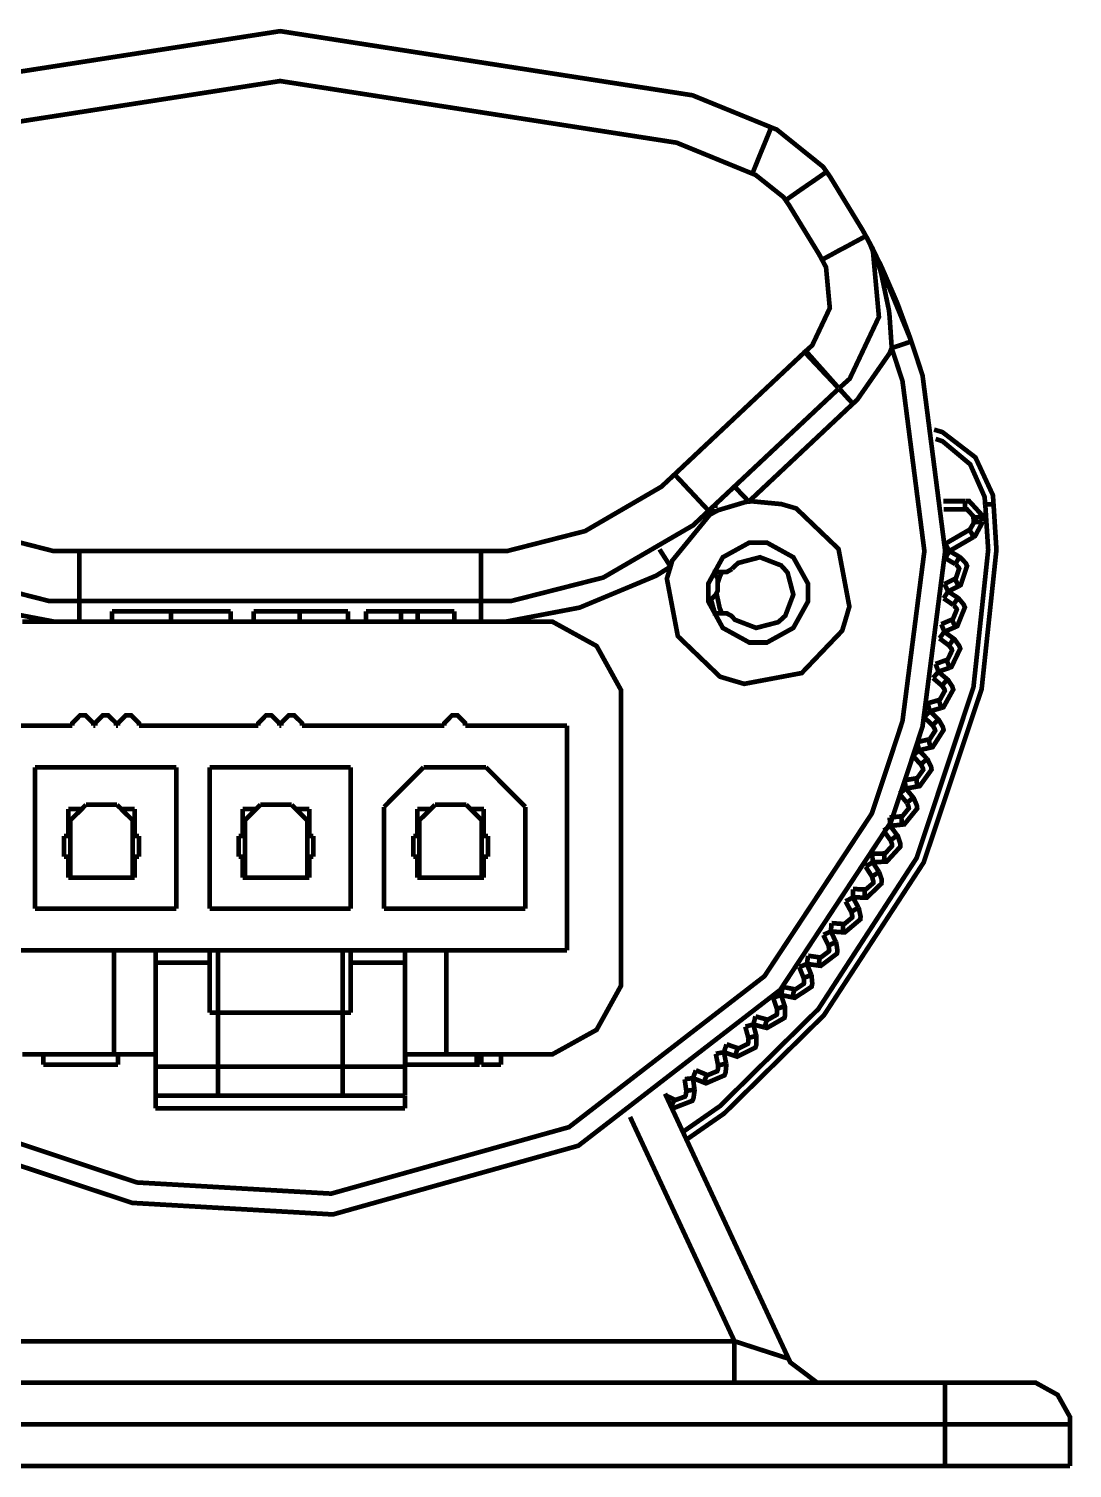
# Model space of a CAD drawing. Extents: x 0.54 to 10.46, y 0.74 to 7.76.
# Drawn here: x 9.456 to 9.921, y 3.67 to 4.312 of the extents above; entities that cross this region are included whole.
import ezdxf

# ---------------------------------------------------------------- set-up
doc = ezdxf.new("R2010")
doc.units = 0
doc.layers.get('0').update_dxf_attribs({"linetype": 'CONTINUOUS'})

msp = doc.modelspace()

# ---------------------------------------------------------------- linework, layer by layer
at = {"color": 0, "const_width": 0.002083}
for points in [[(9.78706, 4.26807), (9.7519, 4.28239), (9.56793, 4.31099), (9.38396, 4.28239), (9.34885, 4.26807)], [(9.77865, 4.24744), (9.74485, 4.26124), (9.56793, 4.28874), (9.39094, 4.26124), (9.35721, 4.24744)], [(9.77865, 4.24744), (9.78028, 4.25146), (9.78185, 4.25537), (9.78331, 4.2589), (9.78461, 4.26204), (9.78564, 4.2646), (9.7864, 4.2665), (9.78689, 4.26768), (9.78706, 4.26807)], [(9.81179, 4.24826), (9.81022, 4.25049), (9.78956, 4.26708), (9.78706, 4.26807)], [(9.79351, 4.23557), (9.79258, 4.23693), (9.78011, 4.24685), (9.77865, 4.24744)], [(9.79351, 4.23557), (9.7971, 4.23807), (9.80051, 4.24046), (9.80365, 4.24262), (9.80643, 4.24451), (9.80871, 4.2461), (9.81039, 4.24729), (9.81142, 4.24799), (9.81179, 4.24826)], [(9.82932, 4.21957), (9.82796, 4.22206), (9.81337, 4.24599), (9.81179, 4.24826)], [(9.80974, 4.20904), (9.80849, 4.21137), (9.79497, 4.23346), (9.79351, 4.23557)], [(9.80974, 4.20904), (9.81358, 4.2111), (9.81722, 4.21311), (9.82064, 4.2149), (9.82363, 4.21653), (9.82607, 4.21783), (9.82785, 4.21881), (9.829, 4.2194), (9.82932, 4.21962)], [(9.81733, 4.15169), (9.8221, 4.15597), (9.83513, 4.18354), (9.83236, 4.21397), (9.82932, 4.21962)], [(9.82932, 4.21957), (9.82938, 4.21951), (9.82964, 4.21903), (9.82969, 4.21897), (9.82981, 4.21881), (9.83078, 4.21674), (9.83089, 4.21653), (9.83132, 4.2156), (9.83529, 4.20574), (9.83561, 4.20469), (9.8361, 4.20313), (9.83957, 4.18664), (9.83979, 4.1849), (9.8399, 4.18365), (9.84076, 4.17096), (9.84082, 4.16965)], [(9.82932, 4.21957), (9.82949, 4.21929), (9.83078, 4.21679), (9.83094, 4.21653), (9.83132, 4.21576), (9.83535, 4.20779), (9.83578, 4.20697), (9.83643, 4.20557), (9.84293, 4.19065), (9.84358, 4.18901), (9.84407, 4.18772), (9.84913, 4.17399), (9.84961, 4.17258)], [(9.84961, 4.17258), (9.83371, 4.21121), (9.82986, 4.21864)], [(9.80251, 4.16829), (9.80539, 4.1709), (9.81321, 4.18744), (9.81153, 4.20568), (9.80974, 4.20904)], [(9.28624, 4.17258), (9.27713, 4.14518), (9.27197, 4.05561), (9.30263, 3.94601), (9.37218, 3.85596), (9.44706, 3.80653), (9.4745, 3.79742), (9.5019, 3.78836), (9.59147, 3.78321), (9.70101, 3.81386), (9.79107, 3.88336), (9.8405, 3.95822), (9.84961, 3.98562), (9.8546, 4.00082), (9.86469, 4.0791), (9.8546, 4.15744), (9.84961, 4.17258)], [(9.84961, 4.17258), (9.84956, 4.17258), (9.8489, 4.17231), (9.8489, 4.17231), (9.84814, 4.1721), (9.84571, 4.17128), (9.84418, 4.17074), (9.84082, 4.16965)], [(9.29508, 4.16965), (9.28624, 4.14312), (9.28125, 4.05632), (9.31099, 3.95019), (9.37831, 3.86296), (9.45085, 3.81511), (9.47743, 3.80626), (9.50396, 3.79747), (9.59071, 3.79249), (9.69683, 3.82215), (9.78407, 3.88949), (9.83197, 3.96203), (9.84082, 3.98856), (9.84565, 4.00325), (9.85542, 4.0791), (9.84565, 4.15494), (9.84082, 4.16965)], [(9.74393, 4.11328), (9.80203, 4.16786)], [(9.80197, 4.16786), (9.80496, 4.16465), (9.80783, 4.16162), (9.81044, 4.15881), (9.81278, 4.15636), (9.81467, 4.15435), (9.81608, 4.15283), (9.81694, 4.15192)], [(9.80251, 4.16829), (9.80246, 4.16829), (9.80203, 4.16792), (9.80203, 4.16786)], [(9.80251, 4.16829), (9.80539, 4.1651), (9.80817, 4.16194), (9.81076, 4.15907), (9.81299, 4.15653), (9.81483, 4.15446), (9.81619, 4.15294), (9.81706, 4.15196)], [(9.82351, 4.14481), (9.82542, 4.14654), (9.83985, 4.16726), (9.84082, 4.16965)], [(9.81722, 4.15158), (9.75911, 4.09706)], [(9.81722, 4.15158), (9.81722, 4.15158), (9.81754, 4.15126), (9.8176, 4.15121), (9.81765, 4.15115), (9.81847, 4.15028), (9.81862, 4.15012), (9.81874, 4.15001), (9.82004, 4.1486), (9.82021, 4.14844), (9.82032, 4.14828), (9.82194, 4.14649), (9.82215, 4.14626), (9.82308, 4.14529), (9.82351, 4.14481)], [(9.81733, 4.15169), (9.81733, 4.15169), (9.8176, 4.15136), (9.81765, 4.15132), (9.81771, 4.15126), (9.81858, 4.15033), (9.81868, 4.15018), (9.81879, 4.15007), (9.8201, 4.1486), (9.82026, 4.14844), (9.82036, 4.14828), (9.822, 4.14654), (9.82215, 4.14632), (9.82221, 4.14626), (9.82297, 4.1454), (9.82308, 4.14529), (9.82308, 4.14529), (9.82346, 4.14486), (9.82351, 4.14481)], [(9.82351, 4.14481), (9.77701, 4.10113)], [(9.88629, 4.1001), (9.88601, 4.104), (9.87819, 4.12088), (9.86344, 4.13217), (9.85975, 4.13325)], [(9.39199, 4.11328), (9.39779, 4.10781), (9.43186, 4.088), (9.46669, 4.0791), (9.47831, 4.0791)], [(9.65756, 4.0791), (9.66917, 4.0791), (9.704, 4.088), (9.73807, 4.10781), (9.74393, 4.11328)], [(9.74393, 4.11328), (9.7469, 4.11014), (9.74972, 4.1071), (9.75239, 4.10428), (9.75467, 4.10183), (9.75657, 4.09978), (9.75797, 4.09831), (9.75885, 4.09739)], [(9.77067, 4.10792), (9.77067, 4.10792), (9.77115, 4.10742), (9.77115, 4.10742), (9.77175, 4.10678), (9.77257, 4.1059), (9.77349, 4.10487), (9.77463, 4.10374), (9.77582, 4.10249), (9.77701, 4.10113)], [(9.37674, 4.09706), (9.38357, 4.0906), (9.42367, 4.06728), (9.46463, 4.05686), (9.47831, 4.05686)], [(9.65756, 4.05686), (9.67117, 4.05686), (9.71213, 4.06728), (9.75222, 4.0906), (9.75911, 4.09706)], [(9.74214, 4.07215), (9.7405, 4.06679), (9.74539, 4.04113), (9.76421, 4.02306), (9.76964, 4.02143), (9.77501, 4.01986), (9.80067, 4.02468), (9.81874, 4.04357), (9.82036, 4.04893), (9.82194, 4.05436), (9.81711, 4.08003), (9.79824, 4.0981), (9.79286, 4.09967), (9.79156, 4.10004), (9.77838, 4.10129), (9.77707, 4.10113)], [(9.76215, 4.09663), (9.75971, 4.09538), (9.74289, 4.07482), (9.74214, 4.07215)], [(9.74924, 3.81657), (9.76606, 3.82824), (9.8106, 3.87207), (9.85514, 3.94026), (9.88097, 4.01753), (9.88758, 4.07964), (9.88629, 4.1001)], [(9.76215, 4.09663), (9.76193, 4.09685), (9.75933, 4.09717), (9.75911, 4.09706)], [(9.77707, 4.10113), (9.77576, 4.10101), (9.76329, 4.09728), (9.76215, 4.09663)], [(9.76215, 4.09988), (9.76215, 4.09836)], [(9.87358, 4.09765), (9.8641, 4.09765)], [(9.87358, 4.10135), (9.87358, 4.09765)], [(9.87733, 4.09413), (9.87728, 4.09462), (9.87451, 4.09765), (9.87358, 4.09765)], [(9.88103, 4.09429), (9.88097, 4.09532), (9.87543, 4.10135), (9.87364, 4.10135)], [(9.88629, 4.1001), (9.88618, 4.1001), (9.88564, 4.10004), (9.88564, 4.10004), (9.88519, 4.09999), (9.88465, 4.09999), (9.884, 4.09993), (9.88331, 4.09988), (9.88254, 4.09983)], [(9.87554, 4.0886), (9.87582, 4.08882), (9.87744, 4.09164), (9.87744, 4.09196)], [(9.87744, 4.09196), (9.87739, 4.09218), (9.87733, 4.09364), (9.87733, 4.09413)], [(9.88103, 4.09429), (9.88032, 4.09424), (9.87961, 4.09424), (9.87896, 4.09418), (9.87842, 4.09418), (9.87793, 4.09413), (9.87776, 4.09413), (9.87739, 4.09413), (9.87739, 4.09413)], [(9.87744, 4.08539), (9.87804, 4.08578), (9.88112, 4.09147), (9.88112, 4.09212)], [(9.88112, 4.09212), (9.88043, 4.09207), (9.87972, 4.09207), (9.87907, 4.09201), (9.87853, 4.09201), (9.87804, 4.09196), (9.87787, 4.09196), (9.8775, 4.09196), (9.8775, 4.09196)], [(9.88112, 4.09212), (9.88108, 4.09233), (9.88103, 4.09413), (9.88103, 4.09429)], [(9.86469, 4.08231), (9.87554, 4.0886)], [(9.8666, 4.0791), (9.86621, 4.07975), (9.86583, 4.08035), (9.86556, 4.08089), (9.86524, 4.08138), (9.86501, 4.08176), (9.86496, 4.08187), (9.86475, 4.08225), (9.86475, 4.08225)], [(9.87744, 4.08539), (9.8666, 4.0791)], [(9.87744, 4.08539), (9.87706, 4.08599), (9.87642, 4.08718), (9.87608, 4.08762), (9.87587, 4.08806), (9.87582, 4.08817), (9.8756, 4.08854), (9.8756, 4.08854)], [(9.47831, 4.0791), (9.65756, 4.0791)], [(9.47831, 4.05686), (9.47831, 4.0791)], [(9.65756, 4.05686), (9.65756, 4.0791)], [(9.74214, 4.07215), (9.74115, 4.07368), (9.74024, 4.07514), (9.73936, 4.0765), (9.73861, 4.07769), (9.73796, 4.07867), (9.73753, 4.07937), (9.73725, 4.07986)], [(9.76947, 4.05003), (9.77089, 4.04844), (9.78033, 4.04482), (9.79015, 4.04736), (9.79178, 4.04878), (9.79335, 4.05024), (9.79693, 4.05968), (9.79438, 4.06944), (9.79297, 4.07107), (9.7915, 4.07269), (9.78207, 4.07633), (9.77235, 4.07379), (9.77072, 4.07232), (9.77061, 4.07221), (9.76953, 4.07118), (9.76947, 4.07107)], [(9.86925, 4.07329), (9.86469, 4.0759)], [(9.8666, 4.0791), (9.86621, 4.07844), (9.86583, 4.07785), (9.86556, 4.07731), (9.86524, 4.07682), (9.86501, 4.07644), (9.86496, 4.07639), (9.86475, 4.07596), (9.86475, 4.07596)], [(9.8666, 4.0791), (9.8711, 4.0765)], [(9.8711, 4.0765), (9.87076, 4.07585), (9.87039, 4.07525), (9.87007, 4.07471), (9.86979, 4.07422), (9.86957, 4.07383), (9.86951, 4.07379), (9.86931, 4.07335), (9.86931, 4.07335)], [(9.87071, 4.06342), (9.87164, 4.06392), (9.87446, 4.07249), (9.87403, 4.0734), (9.87386, 4.07374), (9.87136, 4.07633), (9.8711, 4.0765)], [(9.39378, 4.07215), (9.40007, 4.06814), (9.43425, 4.05387), (9.46729, 4.04758), (9.47831, 4.04758)], [(9.65756, 4.04758), (9.66851, 4.04758), (9.70156, 4.05387), (9.73579, 4.06814), (9.74214, 4.07215)], [(9.76324, 4.06614), (9.76324, 4.067), (9.76124, 4.06944), (9.7609, 4.06956)], [(9.76671, 4.06982), (9.76101, 4.06982)], [(9.76324, 4.06506), (9.76411, 4.06765), (9.76519, 4.06982)], [(9.76671, 4.06982), (9.76736, 4.06982), (9.76926, 4.0709), (9.76947, 4.07107)], [(9.86908, 4.06674), (9.86951, 4.067), (9.87093, 4.07129), (9.87071, 4.07172), (9.87061, 4.07189), (9.86942, 4.07324), (9.86925, 4.07329)], [(9.76324, 4.06614), (9.76324, 4.06207)], [(9.86436, 4.0644), (9.86908, 4.06674)], [(9.866, 4.06108), (9.86572, 4.06174), (9.8654, 4.06233), (9.86513, 4.06293), (9.86486, 4.06342), (9.86464, 4.06381), (9.86458, 4.06392), (9.86442, 4.06435), (9.86442, 4.06435)], [(9.87071, 4.06342), (9.866, 4.06108)], [(9.87071, 4.06342), (9.87039, 4.06407), (9.87007, 4.06467), (9.86979, 4.06526), (9.86951, 4.06575), (9.86931, 4.06619), (9.86925, 4.06629), (9.86908, 4.06668), (9.86908, 4.06668)], [(9.65756, 4.05686), (9.47831, 4.05686)], [(9.47831, 4.04758), (9.47831, 4.05686)], [(9.65756, 4.04758), (9.65756, 4.05686)], [(9.76215, 4.05946), (9.75933, 4.05664)], [(9.76215, 4.05946), (9.76232, 4.05968), (9.76324, 4.06147), (9.76324, 4.06207)], [(9.76519, 4.05126), (9.76411, 4.05344), (9.76269, 4.06017)], [(9.866, 4.06108), (9.86561, 4.06044), (9.86486, 4.05935), (9.86431, 4.05849), (9.86426, 4.05843), (9.86399, 4.05806), (9.86399, 4.05806)], [(9.86833, 4.05507), (9.86399, 4.058)], [(9.866, 4.06108), (9.87039, 4.05821)], [(9.87039, 4.05821), (9.87001, 4.05757), (9.86962, 4.05697), (9.86925, 4.05647), (9.86893, 4.05599), (9.86871, 4.05561), (9.86865, 4.05556), (9.86838, 4.05512), (9.86838, 4.05512)], [(9.86919, 4.04519), (9.87011, 4.04563), (9.87349, 4.05399), (9.8731, 4.0549), (9.87294, 4.05528), (9.87067, 4.058), (9.87039, 4.05817)], [(9.49294, 4.04758), (9.49294, 4.05219)], [(9.51915, 4.05219), (9.49294, 4.05219)], [(9.51915, 4.04758), (9.51915, 4.05219)], [(9.5459, 4.05219), (9.51915, 4.05219)], [(9.5459, 4.04758), (9.5459, 4.05219)], [(9.55604, 4.04758), (9.55604, 4.05219)], [(9.57667, 4.05219), (9.55604, 4.05219)], [(9.57667, 4.04758), (9.57667, 4.05219)], [(9.59814, 4.05219), (9.57667, 4.05219)], [(9.59814, 4.04758), (9.59814, 4.05219)], [(9.60628, 4.04758), (9.60628, 4.05219)], [(9.62185, 4.05219), (9.60628, 4.05219)], [(9.62185, 4.04758), (9.62185, 4.05219)], [(9.62935, 4.05219), (9.6219, 4.05219)], [(9.62935, 4.04758), (9.62935, 4.05219)], [(9.64561, 4.05219), (9.62935, 4.05219)], [(9.64561, 4.04758), (9.64561, 4.05219)], [(9.76101, 4.05126), (9.76671, 4.05126)], [(9.76947, 4.05003), (9.76926, 4.05024), (9.76731, 4.05126), (9.76671, 4.05126)], [(9.86774, 4.04856), (9.86817, 4.04878), (9.8699, 4.053), (9.86974, 4.05344), (9.86962, 4.0536), (9.86849, 4.05501), (9.86833, 4.05507)], [(9.68294, 4.04758), (9.4529, 4.04758)], [(9.72006, 4.01047), (9.72006, 4.01704), (9.70915, 4.03674), (9.68946, 4.04758), (9.68294, 4.04758)], [(9.86296, 4.0465), (9.86778, 4.04856)], [(9.86436, 4.04308), (9.8641, 4.04378), (9.86382, 4.04443), (9.86356, 4.04503), (9.86339, 4.04551), (9.86317, 4.04596), (9.86313, 4.04606), (9.86296, 4.04644), (9.86296, 4.04644)], [(9.86919, 4.04519), (9.86436, 4.04313)], [(9.86919, 4.04519), (9.86865, 4.0465), (9.86838, 4.0471), (9.86817, 4.04758), (9.868, 4.04801), (9.86794, 4.04812), (9.86778, 4.0485), (9.86778, 4.0485)], [(9.86638, 4.037), (9.86214, 4.04015)], [(9.86436, 4.04308), (9.8635, 4.04199), (9.86313, 4.04144), (9.86279, 4.04101), (9.86253, 4.04064), (9.86247, 4.04058), (9.86219, 4.04021), (9.86219, 4.04021)], [(9.86436, 4.04308), (9.8686, 4.03993)], [(9.8686, 4.03999), (9.86817, 4.03939), (9.86774, 4.03885), (9.86735, 4.03831), (9.86703, 4.03787), (9.86669, 4.03749), (9.86664, 4.03743), (9.86638, 4.03706), (9.86638, 4.03706)], [(9.8666, 4.02701), (9.86751, 4.0274), (9.87142, 4.0356), (9.8711, 4.03651), (9.87093, 4.03689), (9.86888, 4.03976), (9.8686, 4.03999)], [(9.86535, 4.03054), (9.86583, 4.03076), (9.86778, 4.03478), (9.86762, 4.03526), (9.86757, 4.03549), (9.86643, 4.03689), (9.86632, 4.037)], [(9.86165, 4.02528), (9.86122, 4.02474), (9.86074, 4.02419), (9.86035, 4.02371), (9.85997, 4.02328), (9.85965, 4.02289), (9.8596, 4.02285), (9.85932, 4.02251), (9.85932, 4.02251)], [(9.8604, 4.02875), (9.86535, 4.03054)], [(9.86165, 4.02528), (9.86143, 4.02599), (9.86122, 4.02664), (9.86094, 4.02724), (9.86079, 4.02778), (9.86063, 4.02815), (9.86057, 4.02826), (9.86046, 4.02869), (9.86046, 4.02869)], [(9.8666, 4.02701), (9.86165, 4.02528)], [(9.86165, 4.02528), (9.86567, 4.02186)], [(9.8666, 4.02701), (9.86638, 4.02772), (9.86615, 4.02838), (9.86594, 4.02897), (9.86572, 4.02951), (9.86556, 4.02994), (9.8655, 4.03006), (9.8654, 4.03043), (9.8654, 4.03043)], [(9.86328, 4.01904), (9.85926, 4.02246)], [(9.86187, 4.01264), (9.86236, 4.01281), (9.86453, 4.01676), (9.86442, 4.01725), (9.86436, 4.01747), (9.86339, 4.01893), (9.86328, 4.01904)], [(9.86296, 4.00911), (9.86393, 4.00944), (9.86828, 4.01731), (9.868, 4.01828), (9.86789, 4.01867), (9.86594, 4.02165), (9.86567, 4.02186)], [(9.86567, 4.02186), (9.86518, 4.02132), (9.86475, 4.02078), (9.86431, 4.02029), (9.86399, 4.01986), (9.86367, 4.01953), (9.86361, 4.01947), (9.86328, 4.0191), (9.86328, 4.0191)], [(9.85688, 4.01118), (9.86187, 4.01264)], [(9.86296, 4.00911), (9.86274, 4.00982), (9.86253, 4.01047), (9.86236, 4.01107), (9.86219, 4.01161), (9.86208, 4.01204), (9.86203, 4.01215), (9.86193, 4.01258), (9.86193, 4.01258)], [(9.48449, 4.00119), (9.48449, 4.00239), (9.48096, 4.00586), (9.47982, 4.00586), (9.47863, 4.00586), (9.47521, 4.00239), (9.47521, 4.00119)], [(9.49468, 4.00119), (9.49468, 4.00239), (9.49115, 4.00586), (9.49001, 4.00586), (9.48882, 4.00586), (9.4854, 4.00239), (9.4854, 4.00119)], [(9.50489, 4.00119), (9.50489, 4.00239), (9.50136, 4.00586), (9.50022, 4.00586), (9.49903, 4.00586), (9.49561, 4.00239), (9.49561, 4.00119)], [(9.56749, 4.00119), (9.56749, 4.00239), (9.56396, 4.00586), (9.56282, 4.00586), (9.56164, 4.00586), (9.55821, 4.00239), (9.55821, 4.00119)], [(9.57769, 4.00119), (9.57769, 4.00239), (9.57417, 4.00586), (9.57303, 4.00586), (9.57183, 4.00586), (9.56842, 4.00239), (9.56842, 4.00119)], [(9.65044, 4.00119), (9.65044, 4.00239), (9.64697, 4.00586), (9.64583, 4.00586), (9.64464, 4.00586), (9.64122, 4.00239), (9.64122, 4.00119)], [(9.72006, 3.89176), (9.72006, 4.01047)], [(9.85792, 4.00765), (9.85736, 4.00711), (9.85693, 4.00662), (9.85644, 4.00618), (9.85607, 4.00575), (9.85596, 4.00569), (9.85553, 4.00515), (9.85553, 4.00515)], [(9.85792, 4.00765), (9.85769, 4.00836), (9.85747, 4.009), (9.85732, 4.0096), (9.85715, 4.01014), (9.85704, 4.01064), (9.85699, 4.01074), (9.85688, 4.01112), (9.85688, 4.01112)], [(9.86296, 4.00911), (9.85792, 4.00765)], [(9.85792, 4.00765), (9.86165, 4.00401)], [(9.47521, 4.00119), (9.43994, 4.00119)], [(9.48449, 4.00119), (9.4854, 4.00119)], [(9.49468, 4.00119), (9.49561, 4.00119)], [(9.55821, 4.00119), (9.50489, 4.00119)], [(9.56749, 4.00119), (9.56842, 4.00119)], [(9.64122, 4.00119), (9.57769, 4.00119)], [(9.6959, 4.00119), (9.6505, 4.00119)], [(9.6959, 3.90104), (9.6959, 4.00119)], [(9.8591, 4.00131), (9.85531, 4.00499)], [(9.85732, 3.99507), (9.85781, 3.99517), (9.86025, 3.99897), (9.86014, 3.99946), (9.86008, 3.99968), (9.85921, 4.00119), (9.8591, 4.00131)], [(9.85812, 3.99143), (9.8591, 3.99164), (9.86399, 3.99929), (9.86376, 4.00028), (9.86367, 4.00065), (9.86187, 4.00379), (9.86165, 4.00401)], [(9.86165, 4.00401), (9.86117, 4.00347), (9.86025, 4.00256), (9.85986, 4.00211), (9.85975, 4.00206), (9.85926, 4.00151), (9.85926, 4.00151)], [(9.85221, 3.99387), (9.85732, 3.99507)], [(9.85303, 3.99024), (9.85286, 3.991), (9.85275, 3.99164), (9.8526, 3.99229), (9.85243, 3.99283), (9.85237, 3.99328), (9.85232, 3.99338), (9.85221, 3.99382), (9.85221, 3.99382)], [(9.85812, 3.99143), (9.85801, 3.99214), (9.85769, 3.99343), (9.85758, 3.99397), (9.85747, 3.99442), (9.85742, 3.99451), (9.85736, 3.99496), (9.85736, 3.99496)], [(9.85385, 3.98389), (9.85032, 3.98774)], [(9.85303, 3.99024), (9.85254, 3.98981), (9.852, 3.98931), (9.85151, 3.98888), (9.85113, 3.9885), (9.85101, 3.98844), (9.85053, 3.98796), (9.85053, 3.98796)], [(9.85232, 3.97407), (9.85331, 3.97424), (9.85861, 3.98161), (9.85846, 3.98258), (9.8584, 3.98296), (9.85682, 3.98617), (9.85661, 3.98643)], [(9.85812, 3.99143), (9.85303, 3.99024)], [(9.85303, 3.99024), (9.85661, 3.98643)], [(9.85661, 3.98643), (9.85607, 3.98594), (9.85558, 3.98546), (9.85508, 3.98503), (9.85465, 3.98465), (9.85454, 3.9846), (9.85406, 3.9841), (9.85406, 3.9841)], [(9.4585, 3.98264), (9.52154, 3.98264)], [(9.4585, 3.9196), (9.4585, 3.98264)], [(9.52154, 3.98264), (9.52154, 3.9196)], [(9.5364, 3.98264), (9.59944, 3.98264)], [(9.5364, 3.9196), (9.5364, 3.98264)], [(9.59944, 3.98264), (9.59944, 3.9196)], [(9.61431, 3.965), (9.63194, 3.98264)], [(9.63194, 3.98264), (9.65978, 3.98264)], [(9.65978, 3.98264), (9.67736, 3.965)], [(9.85172, 3.97771), (9.85221, 3.97781), (9.85488, 3.9815), (9.85482, 3.98199), (9.85476, 3.98221), (9.85394, 3.98378), (9.85385, 3.98389)], [(9.84717, 3.97319), (9.84554, 3.9719), (9.84511, 3.97157), (9.84478, 3.97125), (9.84467, 3.97119), (9.84435, 3.97092), (9.84435, 3.97092)], [(9.84657, 3.97689), (9.85172, 3.97771)], [(9.84717, 3.97319), (9.84706, 3.97396), (9.8469, 3.97461), (9.84685, 3.97526), (9.84674, 3.97581), (9.84668, 3.97624), (9.84662, 3.97635), (9.84657, 3.97683), (9.84657, 3.97683)], [(9.85232, 3.97407), (9.84717, 3.97319)], [(9.84717, 3.97319), (9.85047, 3.96913)], [(9.85232, 3.97407), (9.85211, 3.97547), (9.852, 3.97607), (9.85194, 3.97667), (9.85183, 3.97711), (9.85178, 3.97721), (9.85178, 3.97765), (9.85178, 3.97765)], [(9.8476, 3.96679), (9.84429, 3.97086)], [(9.84511, 3.96078), (9.8456, 3.96083), (9.84847, 3.96436), (9.84842, 3.96485), (9.84836, 3.96506), (9.84771, 3.96669), (9.8476, 3.96679)], [(9.84549, 3.95708), (9.84646, 3.95719), (9.85221, 3.96425), (9.85211, 3.96522), (9.85206, 3.9656), (9.85069, 3.96886), (9.85047, 3.96913)], [(9.85047, 3.96913), (9.84939, 3.96826), (9.8489, 3.96783), (9.84847, 3.9675), (9.8481, 3.96718), (9.84799, 3.96712), (9.84765, 3.96685), (9.84765, 3.96685)], [(9.47336, 3.96408), (9.47939, 3.96408)], [(9.47336, 3.95204), (9.47336, 3.96408)], [(9.47428, 3.95899), (9.47939, 3.96408)], [(9.48122, 3.96593), (9.47939, 3.96408)], [(9.48122, 3.96593), (9.49511, 3.96593)], [(9.49511, 3.96593), (9.49701, 3.96408)], [(9.49696, 3.96408), (9.50304, 3.96408)], [(9.49696, 3.96408), (9.50206, 3.95904)], [(9.50304, 3.96408), (9.50304, 3.95204)], [(9.55126, 3.96408), (9.55729, 3.96408)], [(9.55126, 3.95204), (9.55126, 3.96408)], [(9.55219, 3.95899), (9.55729, 3.96408)], [(9.55914, 3.96593), (9.55729, 3.96408)], [(9.55914, 3.96593), (9.57303, 3.96593)], [(9.57303, 3.96593), (9.57493, 3.96408)], [(9.57493, 3.96408), (9.58094, 3.96408)], [(9.57493, 3.96408), (9.57997, 3.95904)], [(9.58094, 3.96408), (9.58094, 3.95204)], [(9.61431, 3.9196), (9.61431, 3.965)], [(9.62913, 3.96408), (9.63519, 3.96408)], [(9.62913, 3.95204), (9.62913, 3.96408)], [(9.63004, 3.95899), (9.63514, 3.96408)], [(9.63704, 3.96593), (9.63514, 3.96408)], [(9.63704, 3.96593), (9.65093, 3.96593)], [(9.65093, 3.96593), (9.65278, 3.96408)], [(9.65278, 3.96408), (9.65886, 3.96408)], [(9.65278, 3.96408), (9.65788, 3.95904)], [(9.65881, 3.96408), (9.65881, 3.95204)], [(9.67736, 3.965), (9.67736, 3.9196)], [(9.8399, 3.96024), (9.84511, 3.96078)], [(9.84549, 3.95708), (9.84538, 3.95779), (9.84532, 3.9585), (9.84521, 3.95969), (9.84517, 3.96012), (9.84517, 3.96029), (9.84511, 3.96072), (9.84511, 3.96072)], [(9.47428, 3.95204), (9.47428, 3.95904)], [(9.50206, 3.95899), (9.50206, 3.95204)], [(9.55219, 3.95204), (9.55219, 3.95904)], [(9.58003, 3.95899), (9.58003, 3.95204)], [(9.63004, 3.95204), (9.63004, 3.95904)], [(9.65788, 3.95899), (9.65788, 3.95204)], [(9.84033, 3.95008), (9.83724, 3.95437)], [(9.84022, 3.95654), (9.83968, 3.95611), (9.83908, 3.95574), (9.8386, 3.95535), (9.83811, 3.95503), (9.83772, 3.95475), (9.83763, 3.95469), (9.83729, 3.95443), (9.83729, 3.95443)], [(9.84022, 3.95654), (9.84011, 3.95796), (9.84006, 3.95861), (9.84, 3.95915), (9.83996, 3.95964), (9.8399, 3.95975), (9.8399, 3.96018), (9.8399, 3.96018)], [(9.84549, 3.95708), (9.84022, 3.95654)], [(9.84022, 3.95654), (9.84332, 3.95226)], [(9.47151, 3.95204), (9.47336, 3.95204)], [(9.47151, 3.94276), (9.47151, 3.95204)], [(9.47336, 3.95204), (9.47428, 3.95204)], [(9.47428, 3.94276), (9.47428, 3.95204)], [(9.50206, 3.95204), (9.50304, 3.95204)], [(9.50206, 3.95204), (9.50206, 3.94276)], [(9.50304, 3.95204), (9.50489, 3.95204)], [(9.50489, 3.95204), (9.50489, 3.94276)], [(9.54937, 3.95204), (9.55126, 3.95204)], [(9.54937, 3.94276), (9.54937, 3.95204)], [(9.55126, 3.95204), (9.55214, 3.95204)], [(9.55219, 3.94276), (9.55219, 3.95204)], [(9.58003, 3.95204), (9.58089, 3.95204)], [(9.58003, 3.95204), (9.58003, 3.94276)], [(9.58094, 3.95204), (9.58279, 3.95204)], [(9.58279, 3.95204), (9.58279, 3.94276)], [(9.62728, 3.95204), (9.62918, 3.95204)], [(9.62728, 3.94276), (9.62728, 3.95204)], [(9.62913, 3.95204), (9.63004, 3.95204)], [(9.63004, 3.94276), (9.63004, 3.95204)], [(9.65788, 3.95204), (9.65881, 3.95204)], [(9.65788, 3.95204), (9.65788, 3.94276)], [(9.65881, 3.95204), (9.66069, 3.95204)], [(9.66069, 3.95204), (9.66069, 3.94276)], [(9.83746, 3.94422), (9.83794, 3.94428), (9.84104, 3.9476), (9.84104, 3.94808), (9.84099, 3.94829), (9.84039, 3.95003), (9.84028, 3.95014)], [(9.83763, 3.94054), (9.8386, 3.9406), (9.84472, 3.94726), (9.84472, 3.94824), (9.84467, 3.94862), (9.84353, 3.95204), (9.84332, 3.95231)], [(9.84332, 3.95231), (9.84272, 3.95188), (9.84218, 3.95144), (9.84164, 3.95107), (9.84119, 3.95074), (9.84082, 3.95047), (9.84071, 3.95047), (9.84039, 3.95019), (9.84039, 3.95019)], [(9.47336, 3.94276), (9.47146, 3.94276)], [(9.47336, 3.93349), (9.47336, 3.94276)], [(9.47428, 3.94276), (9.47336, 3.94276)], [(9.47428, 3.93349), (9.47428, 3.94276)], [(9.50206, 3.94276), (9.50206, 3.93349)], [(9.50304, 3.94276), (9.50211, 3.94276)], [(9.50304, 3.94276), (9.50304, 3.93349)], [(9.50489, 3.94276), (9.50304, 3.94276)], [(9.55126, 3.94276), (9.54937, 3.94276)], [(9.55126, 3.93349), (9.55126, 3.94276)], [(9.55219, 3.94276), (9.55126, 3.94276)], [(9.55219, 3.93349), (9.55219, 3.94276)], [(9.58003, 3.94276), (9.58003, 3.93349)], [(9.58094, 3.94276), (9.58003, 3.94276)], [(9.58279, 3.94276), (9.58089, 3.94276)], [(9.58094, 3.94276), (9.58094, 3.93349)], [(9.62913, 3.94276), (9.62728, 3.94276)], [(9.62913, 3.93349), (9.62913, 3.94276)], [(9.63004, 3.94276), (9.62918, 3.94276)], [(9.63004, 3.93349), (9.63004, 3.94276)], [(9.65788, 3.94276), (9.65788, 3.93349)], [(9.65881, 3.94276), (9.65788, 3.94276)], [(9.66069, 3.94276), (9.65881, 3.94276)], [(9.65881, 3.94276), (9.65881, 3.93349)], [(9.83219, 3.94401), (9.83746, 3.94422)], [(9.83236, 3.94032), (9.83231, 3.94108), (9.83231, 3.94174), (9.83225, 3.94239), (9.83225, 3.94342), (9.83219, 3.94353), (9.83219, 3.94396), (9.83219, 3.94396)], [(9.83763, 3.94054), (9.83751, 3.94194), (9.83751, 3.94314), (9.83746, 3.94363), (9.83746, 3.94379), (9.83746, 3.94417), (9.83746, 3.94417)], [(9.82872, 3.92453), (9.82975, 3.92453), (9.83626, 3.93078), (9.83632, 3.93175), (9.83632, 3.93278), (9.83535, 3.9356), (9.83518, 3.93587)], [(9.83203, 3.93392), (9.82921, 3.93832)], [(9.83236, 3.94032), (9.83117, 3.93956), (9.83062, 3.93924), (9.83014, 3.93892), (9.82975, 3.93869), (9.82964, 3.93864), (9.82926, 3.93837), (9.82926, 3.93837)], [(9.83518, 3.93593), (9.83453, 3.93549), (9.83393, 3.93511), (9.83339, 3.93479), (9.83296, 3.93446), (9.83257, 3.93425), (9.83247, 3.93419), (9.83208, 3.93392), (9.83208, 3.93392)], [(9.83763, 3.94054), (9.83236, 3.94032)], [(9.83236, 3.94032), (9.83518, 3.93593)], [(9.47336, 3.93349), (9.50304, 3.93349)], [(9.55126, 3.93349), (9.58094, 3.93349)], [(9.62913, 3.93349), (9.65886, 3.93349)], [(9.82351, 3.92464), (9.82351, 3.92606), (9.82357, 3.92665), (9.82357, 3.92768), (9.82357, 3.92785), (9.82357, 3.92828), (9.82357, 3.92828)], [(9.82357, 3.92833), (9.82883, 3.92822)], [(9.82872, 3.92453), (9.82872, 3.92524), (9.82878, 3.92594), (9.82878, 3.92714), (9.82883, 3.92763), (9.82883, 3.92779), (9.82883, 3.92817), (9.82883, 3.92817)], [(9.82883, 3.92822), (9.82932, 3.92822), (9.83257, 3.93099), (9.83257, 3.93186), (9.83257, 3.93207), (9.83208, 3.93375), (9.83203, 3.93392)], [(9.82275, 3.91824), (9.82026, 3.92279)], [(9.82351, 3.92464), (9.82286, 3.92426), (9.82167, 3.92361), (9.82118, 3.92333), (9.82081, 3.92312), (9.82069, 3.92312), (9.82032, 3.92285), (9.82032, 3.92285)], [(9.82351, 3.92464), (9.82601, 3.92003)], [(9.82872, 3.92453), (9.82351, 3.92464)], [(9.52154, 3.9196), (9.4585, 3.9196)], [(9.59944, 3.9196), (9.5364, 3.9196)], [(9.67736, 3.9196), (9.61431, 3.9196)], [(9.8189, 3.90907), (9.81993, 3.90901), (9.82682, 3.91482), (9.82693, 3.91585), (9.82693, 3.91624), (9.82617, 3.91971), (9.82601, 3.92003)], [(9.81922, 3.91276), (9.81972, 3.91276), (9.82319, 3.91564), (9.82324, 3.91613), (9.82324, 3.91635), (9.82286, 3.91808), (9.82281, 3.91824)], [(9.82601, 3.92003), (9.82542, 3.91965), (9.82422, 3.91906), (9.82374, 3.91872), (9.82335, 3.91851), (9.82324, 3.91851), (9.82286, 3.91824), (9.82286, 3.91824)], [(9.81369, 3.90944), (9.81304, 3.90918), (9.81185, 3.90858), (9.81131, 3.90836), (9.81093, 3.90815), (9.81082, 3.90815), (9.81044, 3.90793), (9.81044, 3.90793)], [(9.81369, 3.90944), (9.81375, 3.91021), (9.81381, 3.91092), (9.81386, 3.91151), (9.81392, 3.91206), (9.81396, 3.91254), (9.81396, 3.91271), (9.81401, 3.91308), (9.81401, 3.91308)], [(9.81369, 3.90944), (9.81592, 3.90474)], [(9.8189, 3.90907), (9.81369, 3.90944)], [(9.81401, 3.91314), (9.81922, 3.91276)], [(9.8189, 3.90907), (9.81901, 3.90978), (9.81907, 3.91049), (9.81917, 3.91168), (9.81917, 3.91211), (9.81917, 3.91222), (9.81922, 3.91265), (9.81922, 3.91265)], [(9.80821, 3.89421), (9.80919, 3.8941), (9.8164, 3.89953), (9.81657, 3.9005), (9.81663, 3.90088), (9.81608, 3.9044), (9.81597, 3.90474)], [(9.80871, 3.89789), (9.80919, 3.89785), (9.81282, 3.90056), (9.81293, 3.90104), (9.81293, 3.90126), (9.81267, 3.903), (9.81261, 3.90315)], [(9.81261, 3.90315), (9.81033, 3.90788)], [(9.81592, 3.90474), (9.81526, 3.9044), (9.81407, 3.90386), (9.81358, 3.9036), (9.81315, 3.90338), (9.81304, 3.90338), (9.81267, 3.90315), (9.81267, 3.90315)], [(9.54015, 3.90104), (9.43994, 3.90104)], [(9.49376, 3.90104), (9.49376, 3.85465)], [(9.51232, 3.89546), (9.51232, 3.90104)], [(9.5364, 3.89546), (9.5364, 3.90104)], [(9.59576, 3.90104), (9.5401, 3.90104)], [(9.54015, 3.87321), (9.54015, 3.90104)], [(9.59576, 3.87321), (9.59576, 3.90104)], [(9.6959, 3.90104), (9.59576, 3.90104)], [(9.59944, 3.89546), (9.59944, 3.90104)], [(9.62358, 3.90104), (9.62358, 3.89551)], [(9.64214, 3.90104), (9.64214, 3.85465)], [(9.803, 3.89492), (9.80311, 3.89567), (9.80322, 3.89638), (9.80328, 3.89697), (9.80339, 3.89751), (9.80344, 3.898), (9.80344, 3.89811), (9.8035, 3.89854), (9.8035, 3.89854)], [(9.80354, 3.8986), (9.80871, 3.89785)], [(9.80821, 3.89421), (9.80843, 3.89561), (9.80854, 3.89681), (9.80865, 3.89725), (9.80865, 3.89735), (9.80871, 3.89779), (9.80871, 3.89779)], [(9.51232, 3.84912), (9.51232, 3.89551)], [(9.5364, 3.89546), (9.51232, 3.89546)], [(9.5364, 3.87321), (9.5364, 3.89551)], [(9.59944, 3.89546), (9.59944, 3.87321)], [(9.62358, 3.89546), (9.5995, 3.89546)], [(9.62358, 3.84912), (9.62358, 3.89551)], [(9.68294, 3.85465), (9.68946, 3.85465), (9.70915, 3.86556), (9.72006, 3.88525), (9.72006, 3.89176)], [(9.7966, 3.88004), (9.79758, 3.87983), (9.80512, 3.88482), (9.80533, 3.88579), (9.80539, 3.88618), (9.80507, 3.88976), (9.80496, 3.89008)], [(9.80154, 3.88867), (9.79958, 3.89356)], [(9.803, 3.89492), (9.80236, 3.89464), (9.80171, 3.89442), (9.80111, 3.89415), (9.80057, 3.89399), (9.80013, 3.89378), (9.80003, 3.89378), (9.79964, 3.89356), (9.79964, 3.89356)], [(9.80496, 3.89008), (9.80365, 3.88954), (9.80306, 3.88926), (9.80251, 3.88911), (9.80214, 3.88894), (9.80203, 3.88894), (9.8016, 3.88872), (9.8016, 3.88872)], [(9.80821, 3.89421), (9.803, 3.89497)], [(9.803, 3.89492), (9.80496, 3.89008)], [(9.79144, 3.88108), (9.79178, 3.88249), (9.79199, 3.88368), (9.7921, 3.88411), (9.7921, 3.88422), (9.79221, 3.88465), (9.79221, 3.88465)], [(9.79221, 3.88471), (9.79736, 3.88368)], [(9.7966, 3.88004), (9.79676, 3.88075), (9.79699, 3.88206), (9.79715, 3.8826), (9.79719, 3.88308), (9.79719, 3.88319), (9.79736, 3.88363), (9.79736, 3.88363)], [(9.79736, 3.88368), (9.79785, 3.88357), (9.8016, 3.88607), (9.80171, 3.88656), (9.80171, 3.88678), (9.8016, 3.88851), (9.80154, 3.88867)], [(9.78961, 3.87494), (9.78792, 3.87989)], [(9.79144, 3.88108), (9.79075, 3.88086), (9.7901, 3.88064), (9.7895, 3.88043), (9.78896, 3.88026), (9.78851, 3.8801), (9.78803, 3.87993)], [(9.79144, 3.88108), (9.79312, 3.87608)], [(9.7966, 3.88004), (9.79144, 3.88108)], [(9.5364, 3.87321), (9.54015, 3.87321)], [(9.54015, 3.87321), (9.54015, 3.84912)], [(9.54015, 3.87321), (9.59576, 3.87321)], [(9.59576, 3.84912), (9.59576, 3.87321)], [(9.59576, 3.87321), (9.5995, 3.87321)], [(9.77908, 3.86794), (9.77929, 3.86865), (9.77963, 3.86996), (9.77979, 3.8705), (9.77989, 3.87093), (9.77989, 3.87104), (9.78006, 3.87147), (9.78006, 3.87147)], [(9.78006, 3.87153), (9.7851, 3.87017)], [(9.78418, 3.8666), (9.78515, 3.86637), (9.79297, 3.87088), (9.79324, 3.87185), (9.79329, 3.87224), (9.79324, 3.87576), (9.79312, 3.87608)], [(9.7851, 3.87017), (9.7856, 3.87007), (9.7895, 3.87229), (9.78965, 3.87278), (9.78971, 3.87299), (9.78965, 3.87478), (9.78961, 3.87494)], [(9.79312, 3.87608), (9.79243, 3.87587), (9.79178, 3.87565), (9.79118, 3.87543), (9.79064, 3.87528), (9.79021, 3.87511), (9.78965, 3.87494)], [(9.77686, 3.86193), (9.7755, 3.86697)], [(9.77908, 3.86794), (9.77838, 3.86774), (9.77707, 3.8674), (9.77653, 3.86724), (9.7761, 3.86714), (9.77599, 3.86714), (9.77556, 3.86703), (9.77556, 3.86703)], [(9.77908, 3.86794), (9.78043, 3.8629)], [(9.78418, 3.8666), (9.77908, 3.86794)], [(9.78418, 3.8666), (9.78435, 3.86729), (9.78467, 3.8686), (9.78483, 3.86914), (9.785, 3.86957), (9.785, 3.86968), (9.7851, 3.87011), (9.7851, 3.87011)], [(9.76594, 3.85558), (9.76622, 3.85628), (9.76639, 3.85693), (9.7666, 3.85753), (9.76682, 3.85807), (9.76693, 3.85851), (9.76708, 3.85906)], [(9.76714, 3.8591), (9.77208, 3.85742)], [(9.77094, 3.85389), (9.77186, 3.85357), (9.78, 3.85764), (9.78033, 3.85861), (9.78043, 3.859), (9.78049, 3.86257), (9.78043, 3.8629)], [(9.77208, 3.85742), (9.77257, 3.85726), (9.77664, 3.85932), (9.77681, 3.85981), (9.77686, 3.85997), (9.77692, 3.86176), (9.77686, 3.86193)], [(9.78043, 3.8629), (9.77974, 3.86268), (9.77908, 3.86253), (9.77849, 3.86236), (9.77794, 3.86219), (9.77746, 3.86208), (9.77735, 3.86208), (9.77692, 3.86193), (9.77692, 3.86193)], [(9.4529, 3.85465), (9.49376, 3.85465)], [(9.46224, 3.85004), (9.46224, 3.85465)], [(9.49376, 3.85465), (9.51232, 3.85465)], [(9.4955, 3.85004), (9.4955, 3.85465)], [(9.62358, 3.85465), (9.64214, 3.85465)], [(9.62381, 3.85004), (9.62381, 3.85465)], [(9.64214, 3.85465), (9.68294, 3.85465)], [(9.65565, 3.85004), (9.65565, 3.85465)], [(9.65776, 3.85465), (9.65776, 3.85004)], [(9.65776, 3.85004), (9.65776, 3.85465)], [(9.6665, 3.85004), (9.6665, 3.85465)], [(9.76335, 3.84972), (9.76232, 3.85482)], [(9.76594, 3.85558), (9.76525, 3.85542), (9.76454, 3.85531), (9.76394, 3.85519), (9.7634, 3.85508), (9.76292, 3.85499), (9.76237, 3.85487)], [(9.76594, 3.85558), (9.76699, 3.85042)], [(9.77094, 3.85389), (9.76594, 3.85558)], [(9.77094, 3.85389), (9.77115, 3.8546), (9.77192, 3.85688), (9.77192, 3.85699), (9.77208, 3.85736), (9.77208, 3.85736)], [(9.46224, 3.85004), (9.4955, 3.85004)], [(9.51232, 3.84912), (9.54015, 3.84912)], [(9.51232, 3.83615), (9.51232, 3.84912)], [(9.54015, 3.84912), (9.59576, 3.84912)], [(9.54015, 3.84912), (9.54015, 3.8361)], [(9.59576, 3.83615), (9.59576, 3.84912)], [(9.59576, 3.84912), (9.62358, 3.84912)], [(9.62358, 3.85004), (9.62381, 3.85004)], [(9.62358, 3.83615), (9.62358, 3.84912)], [(9.62381, 3.85004), (9.65565, 3.85004)], [(9.65565, 3.85004), (9.6569, 3.85004)], [(9.65776, 3.85004), (9.6665, 3.85004)], [(9.75211, 3.84403), (9.75239, 3.84472), (9.75261, 3.84538), (9.75287, 3.84597), (9.7531, 3.84646), (9.75325, 3.8469), (9.75325, 3.847), (9.75347, 3.84739), (9.75347, 3.84739)], [(9.75347, 3.8475), (9.75836, 3.84549)], [(9.757, 3.84207), (9.75792, 3.84169), (9.76622, 3.84526), (9.7666, 3.84619), (9.76671, 3.84657), (9.76708, 3.8501), (9.76704, 3.85042)], [(9.757, 3.84207), (9.75726, 3.84278), (9.75749, 3.84343), (9.75776, 3.84397), (9.75792, 3.84451), (9.75814, 3.84494), (9.75814, 3.84506), (9.75836, 3.84543), (9.75836, 3.84543)], [(9.75836, 3.84554), (9.75879, 3.84538), (9.76297, 3.84711), (9.76318, 3.84754), (9.76324, 3.84776), (9.76335, 3.84956), (9.76335, 3.84972)], [(9.76699, 3.85042), (9.76628, 3.85032), (9.76563, 3.85015), (9.76497, 3.85004), (9.76443, 3.84993), (9.764, 3.84983), (9.76389, 3.84983), (9.76346, 3.84972), (9.76346, 3.84972)], [(9.74393, 3.83447), (9.74436, 3.83425), (9.74858, 3.83578), (9.74886, 3.83621), (9.74892, 3.83637), (9.74918, 3.83817), (9.74918, 3.83832)], [(9.74918, 3.83832), (9.74843, 3.84347)], [(9.75211, 3.84403), (9.75136, 3.84392), (9.75071, 3.84381), (9.75006, 3.84375), (9.74951, 3.84369), (9.74903, 3.84358), (9.74892, 3.84358), (9.74849, 3.84353), (9.74849, 3.84353)], [(9.75287, 3.83886), (9.75211, 3.83871), (9.75142, 3.83865), (9.75082, 3.83854), (9.75028, 3.83849), (9.74978, 3.83843), (9.74968, 3.83843), (9.74924, 3.83832), (9.74924, 3.83832)], [(9.75211, 3.84403), (9.75287, 3.83886)], [(9.757, 3.84207), (9.75211, 3.84403)], [(9.54015, 3.83615), (9.51226, 3.83615)], [(9.51232, 3.83615), (9.51232, 3.83057)], [(9.59576, 3.83615), (9.5401, 3.83615)], [(9.62358, 3.83615), (9.59576, 3.83615)], [(9.62358, 3.83057), (9.62358, 3.8361)], [(9.73969, 3.83708), (9.79482, 3.71886)], [(9.74001, 3.83626), (9.74393, 3.83442)], [(9.62358, 3.83057), (9.51226, 3.83057)], [(9.36518, 3.72667), (9.77067, 3.72667)], [(9.77067, 3.70811), (9.77067, 3.72667)], [(9.77067, 3.72667), (9.77539, 3.72515), (9.77989, 3.72368), (9.78407, 3.72233), (9.78776, 3.72114), (9.79075, 3.72017), (9.79297, 3.71946), (9.79432, 3.71903), (9.79482, 3.71886)], [(9.79482, 3.71886), (9.79557, 3.71724), (9.80761, 3.70817), (9.81164, 3.70817)], [(9.27115, 3.70811), (9.86469, 3.70811)], [(9.86469, 3.68961), (9.86469, 3.70817)], [(9.86469, 3.70811), (9.90181, 3.70811)], [(9.92036, 3.68961), (9.92036, 3.69293), (9.91487, 3.70275), (9.90506, 3.70817), (9.90181, 3.70817)], [(9.86469, 3.68961), (9.27115, 3.68961)], [(9.92036, 3.68961), (9.86469, 3.68961)], [(9.86469, 3.67106), (9.86469, 3.68961)], [(9.92036, 3.68961), (9.92036, 3.67106)], [(9.86469, 3.67106), (9.27115, 3.67106)], [(9.92036, 3.67106), (9.86469, 3.67106)]]:
    msp.add_lwpolyline(points, dxfattribs=at)
at = {"color": 250, "const_width": 0.002083}
for points in [[(9.88254, 4.09988), (9.88232, 4.10319), (9.87587, 4.11778), (9.86356, 4.12804), (9.86046, 4.12912)], [(9.74761, 3.81999), (9.76421, 3.83154), (9.80811, 3.87483), (9.85194, 3.94217), (9.87733, 4.01839), (9.8839, 4.07964), (9.8826, 4.09983)], [(9.86387, 4.10135), (9.87358, 4.10135)], [(9.76178, 4.06907), (9.7621, 4.06982)], [(9.7621, 4.05126), (9.76161, 4.0524), (9.76019, 4.05751)], [(9.74251, 3.831), (9.74343, 3.83062), (9.75185, 3.83388), (9.75228, 3.83479), (9.75239, 3.83512), (9.75287, 3.83849), (9.75282, 3.83882)], [(9.7424, 3.83122), (9.74262, 3.83176), (9.74289, 3.83236), (9.74322, 3.83296), (9.74343, 3.83344), (9.74365, 3.83388), (9.74365, 3.83399), (9.74388, 3.83436), (9.74388, 3.83436)], [(9.77067, 3.72667), (9.72407, 3.82671)]]:
    msp.add_lwpolyline(points, dxfattribs=at)
at = {"color": 0, "const_width": 0.002083}
msp.add_lwpolyline([(9.75896, 4.06054), (9.75896, 4.06451), (9.76546, 4.07633), (9.77729, 4.08285), (9.78125, 4.08285), (9.78515, 4.08285), (9.79693, 4.07633), (9.8035, 4.06451), (9.8035, 4.06054), (9.8035, 4.05664), (9.79693, 4.04482), (9.78515, 4.03831), (9.78125, 4.03831), (9.77729, 4.03831), (9.76546, 4.04482), (9.75896, 4.05664), (9.75896, 4.06054)], close=True, dxfattribs=at)

doc.saveas('drawing.dxf')
